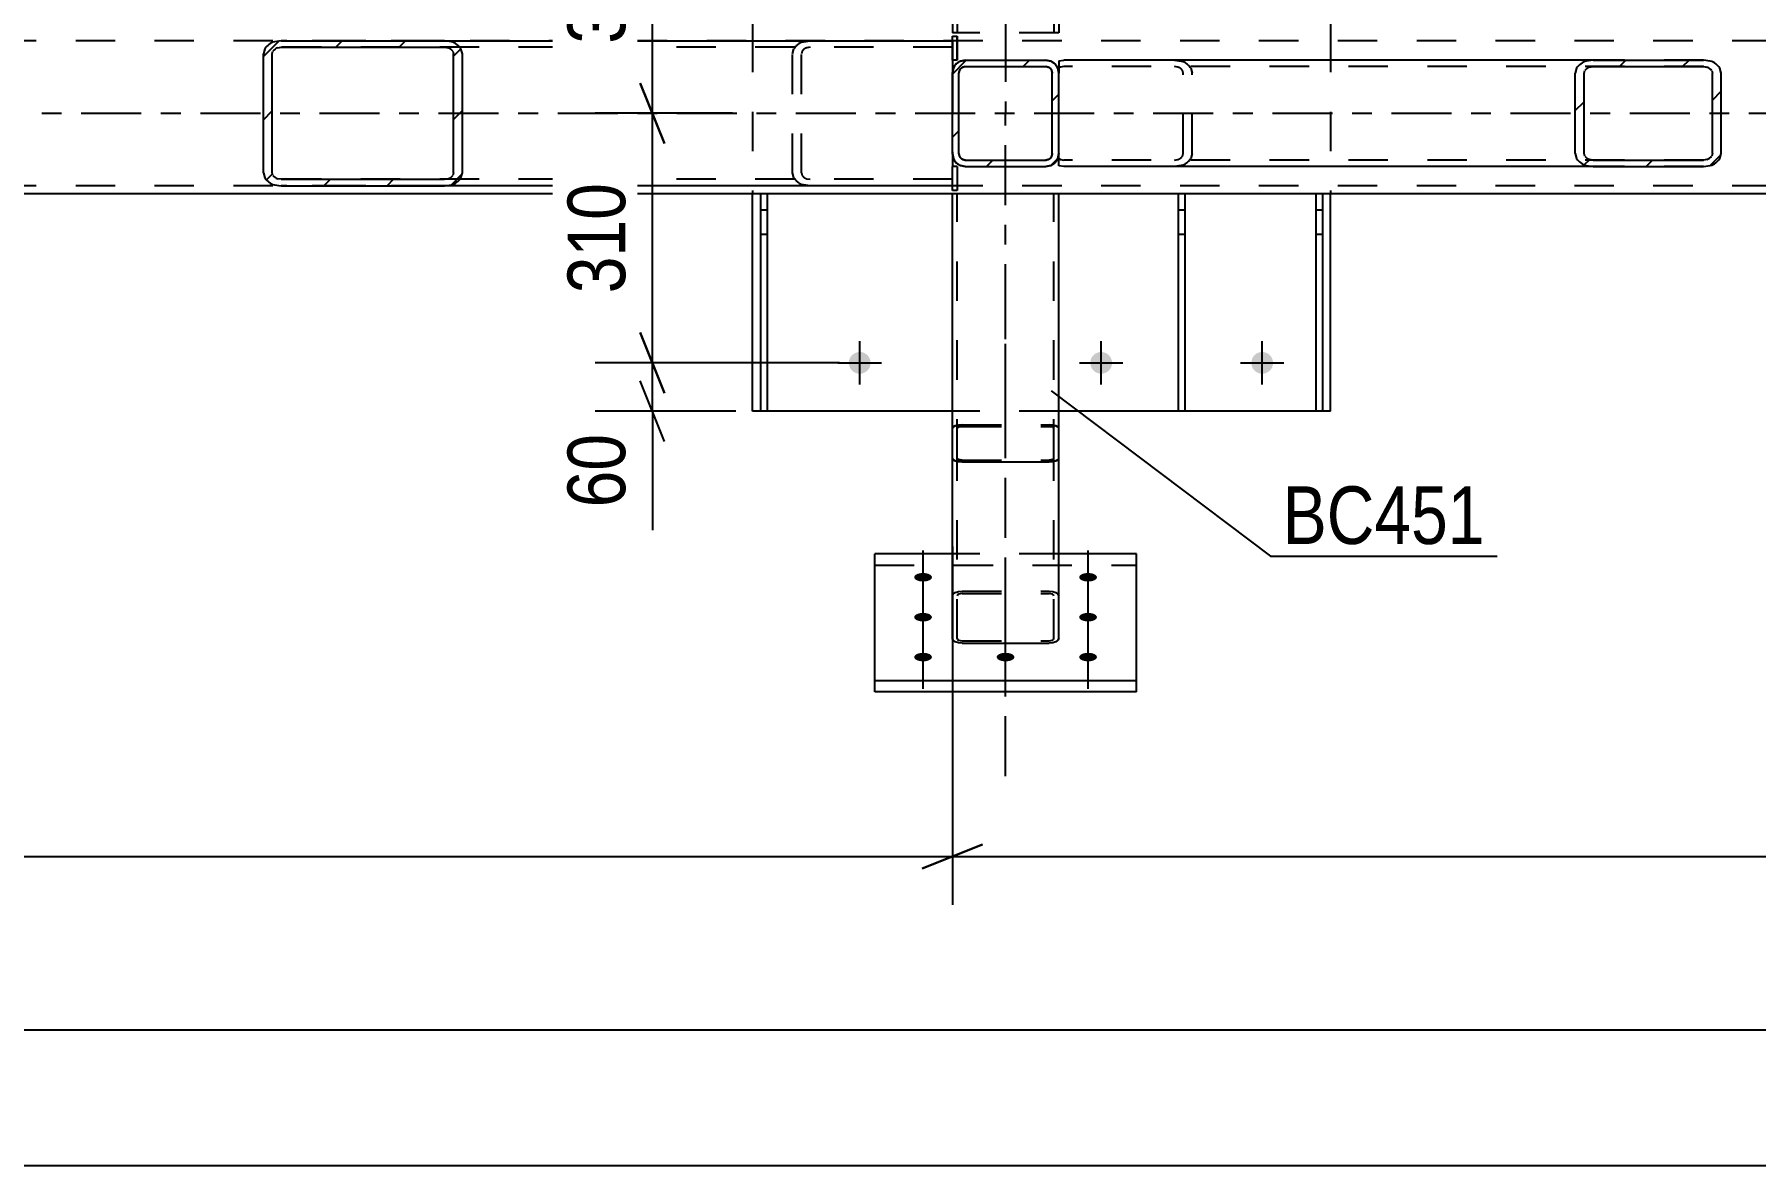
# Model space of a CAD drawing. Header units: millimetres. Extents: x -178 to 1011, y -683 to 158.
# Drawn here: x 170.7 to 256.3, y -296.2 to -240 of the extents above; entities that cross this region are included whole.
import ezdxf

# ---------------------------------------------------------------- set-up
doc = ezdxf.new("R2010")
doc.units = ezdxf.units.MM
doc.linetypes.add('DXK_LINE_DOT2', pattern=[3.9198, 1.9599, -1.9599])
doc.linetypes.add('DXK_LINE_DOT3', pattern=[5.9187, 2.979, -0.9799, 0.9799, -0.9799])
doc.styles.add('Arial Narrow', font='ARIALN.TTF', dxfattribs={"height": 0.2})

# ---------------------------------------------------------------- blocks, each defined once
blk = doc.blocks.new('Part-570387747-6389 - 6363')
at = {"color": 7, "linetype": 'DXK_LINE_DOT3'}
blk.add_line((219, -276.875), (219, -252.441), dxfattribs=at)
at = {"color": 7, "linetype": 'DXK_LINE_DOT2'}
for p, q in [((216.396, -259.52), (216.36, -259.584)), ((216.36, -261.097), (216.36, -259.584)), ((216.501, -259.466), (216.396, -259.52)), ((216.656, -259.43), (216.501, -259.466)), ((216.6, -259.584), (216.618, -259.552)), ((216.6, -270.036), (216.6, -259.584)), ((216.618, -259.552), (216.67, -259.525)), ((216.84, -259.417), (216.656, -259.43)), ((216.67, -259.525), (216.748, -259.507)), ((216.748, -259.507), (216.84, -259.501)), ((216.84, -259.417), (221.16, -259.417)), ((216.84, -259.501), (221.16, -259.501)), ((221.344, -259.43), (221.16, -259.417)), ((221.16, -259.501), (221.252, -259.507)), ((221.252, -259.507), (221.33, -259.525)), ((221.33, -259.525), (221.344, -259.533)), ((221.499, -259.466), (221.344, -259.43)), ((221.344, -259.533), (221.382, -259.552)), ((221.382, -259.552), (221.4, -259.584)), ((221.4, -270.036), (221.4, -259.584)), ((221.603, -259.52), (221.499, -259.466)), ((221.64, -259.584), (221.603, -259.52)), ((221.64, -261.097), (221.64, -259.584)), ((216.36, -261.09), (216.36, -261.097)), ((216.36, -261.09), (216.396, -261.154)), ((216.396, -261.154), (216.501, -261.208)), ((216.501, -261.208), (216.656, -261.245)), ((216.618, -261.122), (216.6, -261.09)), ((216.67, -261.149), (216.618, -261.122)), ((216.656, -261.245), (216.84, -261.257)), ((216.748, -261.167), (216.67, -261.149)), ((216.84, -261.174), (216.748, -261.167)), ((216.84, -261.174), (221.16, -261.174)), ((216.84, -261.257), (221.16, -261.257)), ((221.252, -261.167), (221.16, -261.174)), ((221.16, -261.257), (221.344, -261.245)), ((221.33, -261.149), (221.252, -261.167)), ((221.33, -261.149), (221.344, -261.142)), ((221.344, -261.142), (221.382, -261.122)), ((221.344, -261.245), (221.499, -261.208)), ((221.382, -261.122), (221.4, -261.09)), ((221.499, -261.208), (221.603, -261.154)), ((221.603, -261.154), (221.64, -261.09)), ((216.656, -267.704), (216.84, -267.686)), ((216.84, -267.686), (221.16, -267.686)), ((221.16, -267.686), (221.344, -267.704)), ((216.36, -267.921), (216.396, -267.831)), ((216.396, -267.831), (216.501, -267.755)), ((216.501, -267.755), (216.656, -267.704)), ((216.618, -267.876), (216.6, -267.921)), ((216.67, -267.838), (216.618, -267.876)), ((216.748, -267.812), (216.67, -267.838)), ((216.84, -267.803), (216.748, -267.812)), ((216.84, -267.803), (221.16, -267.803)), ((221.252, -267.812), (221.16, -267.803)), ((221.33, -267.838), (221.252, -267.812)), ((221.382, -267.876), (221.33, -267.838)), ((221.344, -267.704), (221.499, -267.755)), ((221.4, -267.921), (221.382, -267.876)), ((221.499, -267.755), (221.603, -267.831)), ((221.603, -267.831), (221.64, -267.921)), ((216.6, -270.036), (216.618, -270.081)), ((216.618, -270.081), (216.67, -270.119)), ((216.67, -270.119), (216.748, -270.144)), ((216.748, -270.144), (216.84, -270.153)), ((216.84, -270.153), (221.16, -270.153)), ((221.16, -270.153), (221.252, -270.144)), ((221.252, -270.144), (221.33, -270.119)), ((221.33, -270.119), (221.382, -270.081)), ((221.382, -270.081), (221.4, -270.036))]:
    blk.add_line(p, q, dxfattribs=at)
at = {"color": 2, "linetype": 'Continuous'}
for p, q in [((216.36, -270.036), (216.36, -261.097)), ((221.64, -270.036), (221.64, -261.097)), ((216.396, -270.126), (216.36, -270.036)), ((216.501, -270.202), (216.396, -270.126)), ((216.656, -270.253), (216.501, -270.202)), ((216.84, -270.271), (216.656, -270.253)), ((221.344, -270.253), (221.16, -270.271)), ((221.499, -270.202), (221.344, -270.253)), ((221.603, -270.126), (221.499, -270.202)), ((221.64, -270.036), (221.603, -270.126)), ((216.84, -270.271), (221.16, -270.271))]:
    blk.add_line(p, q, dxfattribs=at)
blk = doc.blocks.new('Part-570387747-6501 - 6363')
at = {"color": 2, "linetype": 'Continuous'}
for p, q in [((216.361, -241.302), (216.361, -240.102)), ((216.361, -240.102), (216.601, -240.102)), ((216.601, -240.102), (216.601, -241.302)), ((216.601, -241.302), (216.601, -240.102)), ((216.601, -241.302), (216.361, -241.302))]:
    blk.add_line(p, q, dxfattribs=at)
at = {"color": 7, "linetype": 'DXK_LINE_DOT2'}
for p, q in [((216.361, -241.302), (216.361, -240.102)), ((216.601, -240.102), (216.601, -240.102)), ((216.601, -241.302), (216.601, -241.302))]:
    blk.add_line(p, q, dxfattribs=at)
blk = doc.blocks.new('Part-570387747-6366 - 6363')
at = {"color": 2, "linetype": 'Continuous'}
for p, q in [((216.36, -265.835), (212.5, -265.835)), ((212.5, -272.682), (212.5, -265.835)), ((225.5, -265.835), (221.64, -265.835)), ((225.5, -272.682), (225.5, -265.835)), ((212.5, -272.122), (225.5, -272.122)), ((225.5, -272.682), (212.5, -272.682))]:
    blk.add_line(p, q, dxfattribs=at)
at = {"color": 7, "linetype": 'DXK_LINE_DOT2'}
for p, q in [((221.64, -265.835), (216.36, -265.835)), ((212.5, -266.395), (225.5, -266.395))]:
    blk.add_line(p, q, dxfattribs=at)
blk = doc.blocks.new('Bolt-570387747-6383 - 6363')
at = {"linetype": 'Continuous'}
for points in [[(214.9, -267.208), (214.808, -267.203), (214.721, -267.19), (214.641, -267.167), (214.573, -267.138), (214.519, -267.102), (214.481, -267.061), (214.462, -267.018), (214.462, -266.973), (214.481, -266.929), (214.519, -266.889), (214.573, -266.853), (214.641, -266.823), (214.721, -266.801), (214.808, -266.787), (214.9, -266.782), (214.991, -266.787), (215.079, -266.801), (215.159, -266.823), (215.227, -266.853), (215.281, -266.889), (215.318, -266.929), (215.338, -266.973), (215.338, -267.018), (215.318, -267.061), (215.281, -267.102), (215.227, -267.138), (215.159, -267.167), (215.079, -267.19), (214.991, -267.203)], [(223.1, -267.208), (223.008, -267.203), (222.921, -267.19), (222.841, -267.167), (222.773, -267.138), (222.719, -267.102), (222.681, -267.061), (222.662, -267.018), (222.662, -266.973), (222.681, -266.929), (222.719, -266.889), (222.773, -266.853), (222.841, -266.823), (222.921, -266.801), (223.008, -266.787), (223.1, -266.782), (223.191, -266.787), (223.279, -266.801), (223.359, -266.823), (223.427, -266.853), (223.481, -266.889), (223.518, -266.929), (223.538, -266.973), (223.538, -267.018), (223.518, -267.061), (223.481, -267.102), (223.427, -267.138), (223.359, -267.167), (223.279, -267.19), (223.191, -267.203)], [(214.9, -269.191), (214.808, -269.186), (214.721, -269.173), (214.641, -269.15), (214.573, -269.121), (214.519, -269.085), (214.481, -269.044), (214.462, -269), (214.462, -268.956), (214.481, -268.912), (214.519, -268.872), (214.573, -268.836), (214.641, -268.806), (214.721, -268.784), (214.808, -268.77), (214.9, -268.765), (214.991, -268.77), (215.079, -268.784), (215.159, -268.806), (215.227, -268.836), (215.281, -268.872), (215.318, -268.912), (215.338, -268.956), (215.338, -269), (215.318, -269.044), (215.281, -269.085), (215.227, -269.121), (215.159, -269.15), (215.079, -269.173), (214.991, -269.186)], [(223.1, -269.191), (223.008, -269.186), (222.921, -269.173), (222.841, -269.15), (222.773, -269.121), (222.719, -269.085), (222.681, -269.044), (222.662, -269), (222.662, -268.956), (222.681, -268.912), (222.719, -268.872), (222.773, -268.836), (222.841, -268.806), (222.921, -268.784), (223.008, -268.77), (223.1, -268.765), (223.191, -268.77), (223.279, -268.784), (223.359, -268.806), (223.427, -268.836), (223.481, -268.872), (223.518, -268.912), (223.538, -268.956), (223.538, -269), (223.518, -269.044), (223.481, -269.085), (223.427, -269.121), (223.359, -269.15), (223.279, -269.173), (223.191, -269.186)], [(214.9, -271.174), (214.808, -271.169), (214.721, -271.156), (214.641, -271.133), (214.573, -271.104), (214.519, -271.068), (214.481, -271.027), (214.462, -270.983), (214.462, -270.939), (214.481, -270.895), (214.519, -270.855), (214.573, -270.819), (214.641, -270.789), (214.721, -270.767), (214.808, -270.753), (214.9, -270.748), (214.991, -270.753), (215.079, -270.767), (215.159, -270.789), (215.227, -270.819), (215.281, -270.855), (215.318, -270.895), (215.338, -270.939), (215.338, -270.983), (215.318, -271.027), (215.281, -271.068), (215.227, -271.104), (215.159, -271.133), (215.079, -271.156), (214.991, -271.169)], [(219, -271.174), (218.908, -271.169), (218.821, -271.156), (218.741, -271.133), (218.673, -271.104), (218.619, -271.068), (218.581, -271.027), (218.562, -270.983), (218.562, -270.939), (218.581, -270.895), (218.619, -270.855), (218.673, -270.819), (218.741, -270.789), (218.821, -270.767), (218.908, -270.753), (219, -270.748), (219.091, -270.753), (219.179, -270.767), (219.259, -270.789), (219.327, -270.819), (219.381, -270.855), (219.418, -270.895), (219.438, -270.939), (219.438, -270.983), (219.418, -271.027), (219.381, -271.068), (219.327, -271.104), (219.259, -271.133), (219.179, -271.156), (219.091, -271.169)], [(223.1, -271.174), (223.008, -271.169), (222.921, -271.156), (222.841, -271.133), (222.773, -271.104), (222.719, -271.068), (222.681, -271.027), (222.662, -270.983), (222.662, -270.939), (222.681, -270.895), (222.719, -270.855), (222.773, -270.819), (222.841, -270.789), (222.921, -270.767), (223.008, -270.753), (223.1, -270.748), (223.191, -270.753), (223.279, -270.767), (223.359, -270.789), (223.427, -270.819), (223.481, -270.855), (223.518, -270.895), (223.538, -270.939), (223.538, -270.983), (223.518, -271.027), (223.481, -271.068), (223.427, -271.104), (223.359, -271.133), (223.279, -271.156), (223.191, -271.169)]]:
    blk.add_hatch(color=1, dxfattribs=at).paths.add_polyline_path(points)
at = {"color": 1, "linetype": 'Continuous'}
for p, q in [((214.9, -268.571), (214.9, -265.665)), ((223.1, -268.571), (223.1, -265.665)), ((214.9, -270.554), (214.9, -267.648)), ((223.1, -270.554), (223.1, -267.648)), ((214.9, -272.537), (214.9, -269.631)), ((219, -272.537), (219, -269.631)), ((223.1, -272.537), (223.1, -269.631))]:
    blk.add_line(p, q, dxfattribs=at)
at = {"color": 1, "linetype": 'DXK_LINE_DOT2'}
blk.add_line((219, -268.571), (219, -265.665), dxfattribs=at)
blk = doc.blocks.new('Part-570387747-6388 - 6363')
at = {"color": 7, "linetype": 'DXK_LINE_DOT3'}
blk.add_line((219, -260.341), (219, -243.941), dxfattribs=at)
at = {"color": 2, "linetype": 'Continuous'}
for p, q in [((216.36, -261.097), (216.36, -247.941)), ((221.64, -261.097), (221.64, -247.941)), ((216.396, -261.162), (216.36, -261.097)), ((216.501, -261.216), (216.396, -261.162)), ((216.656, -261.253), (216.501, -261.216)), ((216.84, -261.265), (216.656, -261.253)), ((216.84, -261.265), (221.16, -261.265)), ((221.344, -261.253), (221.16, -261.265)), ((221.499, -261.216), (221.344, -261.253)), ((221.603, -261.162), (221.499, -261.216)), ((221.64, -261.097), (221.603, -261.162))]:
    blk.add_line(p, q, dxfattribs=at)
at = {"color": 7, "linetype": 'DXK_LINE_DOT2'}
for p, q in [((221.64, -247.941), (216.36, -247.941)), ((216.6, -261.097), (216.6, -247.941)), ((221.4, -261.097), (221.4, -247.941)), ((216.36, -259.585), (216.396, -259.521)), ((216.396, -259.521), (216.501, -259.466)), ((216.501, -259.466), (216.656, -259.43)), ((216.618, -259.553), (216.6, -259.585)), ((216.67, -259.526), (216.618, -259.553)), ((216.656, -259.43), (216.84, -259.417)), ((216.748, -259.508), (216.67, -259.526)), ((216.84, -259.501), (216.748, -259.508)), ((216.84, -259.417), (221.16, -259.417)), ((216.84, -259.501), (221.16, -259.501)), ((221.16, -259.417), (221.344, -259.43)), ((221.252, -259.508), (221.16, -259.501)), ((221.33, -259.526), (221.252, -259.508)), ((221.33, -259.526), (221.344, -259.533)), ((221.344, -259.43), (221.499, -259.466)), ((221.344, -259.533), (221.382, -259.553)), ((221.4, -259.585), (221.382, -259.553)), ((221.499, -259.466), (221.603, -259.521)), ((221.603, -259.521), (221.64, -259.585)), ((216.6, -261.097), (216.618, -261.13)), ((216.618, -261.13), (216.67, -261.157)), ((216.67, -261.157), (216.748, -261.175)), ((216.748, -261.175), (216.84, -261.181)), ((216.84, -261.181), (221.16, -261.181)), ((221.16, -261.181), (221.252, -261.175)), ((221.252, -261.175), (221.33, -261.157)), ((221.33, -261.157), (221.382, -261.13)), ((221.382, -261.13), (221.4, -261.097))]:
    blk.add_line(p, q, dxfattribs=at)
blk = doc.blocks.new('Part-570387747-6471 - 6363')
at = {"linetype": 'Continuous'}
h = blk.add_hatch(dxfattribs=at)
h.set_pattern_fill('', scale=0.7, style=0, pattern_type=0)
h.set_pattern_definition([(45, (221.2457, -246.533), (-1.57154, 1.57154), [])])
h.paths.add_polyline_path([(221.001, -246.582), (221.246, -246.533), (221.453, -246.394), (221.592, -246.187), (221.641, -245.942), (221.641, -241.942), (221.592, -241.697), (221.453, -241.489), (221.246, -241.35), (221.001, -241.302), (217.001, -241.302), (216.756, -241.35), (216.548, -241.489), (216.41, -241.697), (216.361, -241.942), (216.361, -245.942), (216.41, -246.187), (216.548, -246.394), (216.756, -246.533), (217.001, -246.582)])
h.paths.add_polyline_path([(216.878, -246.237), (216.775, -246.168), (216.705, -246.064), (216.681, -245.942), (216.681, -241.942), (216.705, -241.819), (216.775, -241.715), (216.878, -241.646), (217.001, -241.622), (221.001, -241.622), (221.123, -241.646), (221.227, -241.715), (221.296, -241.819), (221.321, -241.942), (221.321, -245.942), (221.296, -246.064), (221.227, -246.168), (221.123, -246.237), (221.001, -246.262), (217.001, -246.262)])
at = {"color": 7, "linetype": 'DXK_LINE_DOT2'}
for p, q in [((216.361, -241.942), (216.41, -241.697)), ((216.361, -245.942), (216.361, -241.942)), ((216.705, -241.819), (216.681, -241.942)), ((216.681, -245.942), (216.681, -241.942)), ((216.756, -241.35), (217.001, -241.302)), ((217.001, -241.622), (216.878, -241.646)), ((217.001, -241.302), (221.001, -241.302)), ((217.001, -241.622), (221.001, -241.622)), ((221.001, -241.302), (221.246, -241.35)), ((221.123, -241.646), (221.001, -241.622)), ((221.321, -241.942), (221.296, -241.819)), ((221.321, -245.942), (221.321, -241.942)), ((221.592, -241.697), (221.641, -241.942)), ((221.641, -245.942), (221.641, -241.942)), ((216.41, -246.187), (216.361, -245.942)), ((216.681, -245.942), (216.705, -246.064)), ((216.878, -246.237), (217.001, -246.262)), ((217.001, -246.262), (221.001, -246.262)), ((221.001, -246.262), (221.123, -246.237)), ((221.296, -246.064), (221.321, -245.942)), ((221.641, -245.942), (221.592, -246.187)), ((217.001, -246.582), (216.756, -246.533)), ((217.001, -246.582), (221.001, -246.582)), ((221.246, -246.533), (221.001, -246.582))]:
    blk.add_line(p, q, dxfattribs=at)
at = {"color": 2, "linetype": 'Continuous'}
for p, q in [((216.41, -241.697), (216.361, -241.942)), ((216.361, -245.942), (216.361, -241.942)), ((216.681, -241.942), (216.705, -241.819)), ((216.681, -245.942), (216.681, -241.942)), ((217.001, -241.302), (216.756, -241.35)), ((216.878, -241.646), (217.001, -241.622)), ((217.001, -241.302), (221.001, -241.302)), ((217.001, -241.622), (221.001, -241.622)), ((221.246, -241.35), (221.001, -241.302)), ((221.001, -241.622), (221.123, -241.646)), ((221.296, -241.819), (221.321, -241.942)), ((221.321, -245.942), (221.321, -241.942)), ((221.641, -241.942), (221.592, -241.697)), ((221.641, -245.942), (221.641, -241.942)), ((216.361, -245.942), (216.41, -246.187)), ((216.705, -246.064), (216.681, -245.942)), ((217.001, -246.262), (216.878, -246.237)), ((217.001, -246.262), (221.001, -246.262)), ((221.123, -246.237), (221.001, -246.262)), ((221.321, -245.942), (221.296, -246.064)), ((221.592, -246.187), (221.641, -245.942)), ((216.756, -246.533), (217.001, -246.582)), ((217.001, -246.582), (221.001, -246.582)), ((221.001, -246.582), (221.246, -246.533))]:
    blk.add_line(p, q, dxfattribs=at)
at = {"color": 7, "linetype": 'DXK_LINE_DOT2'}
for centre, radius, start, end in [((217.001, -241.942), 0.64, 112.5, 157.5), ((217.001, -241.942), 0.32, 112.5, 157.5), ((221.001, -241.942), 0.32, 22.5, 67.5), ((221.001, -241.942), 0.64, 22.5, 67.5), ((217.001, -245.942), 0.64, 202.5, 247.5), ((217.001, -245.942), 0.32, 202.5, 247.5), ((221.001, -245.942), 0.32, 292.5, 337.5), ((221.001, -245.942), 0.64, 292.5, 337.5)]:
    blk.add_arc(centre, radius, start, end, dxfattribs=at)
at = {"color": 2, "linetype": 'Continuous'}
for centre, radius, start, end in [((217.001, -241.942), 0.64, 112.5, 157.5), ((217.001, -241.942), 0.32, 112.5, 157.5), ((221.001, -241.942), 0.32, 22.5, 67.5), ((221.001, -241.942), 0.64, 22.5, 67.5), ((217.001, -245.942), 0.64, 202.5, 247.5), ((217.001, -245.942), 0.32, 202.5, 247.5), ((221.001, -245.942), 0.32, 292.5, 337.5), ((221.001, -245.942), 0.64, 292.5, 337.5)]:
    blk.add_arc(centre, radius, start, end, dxfattribs=at)
blk = doc.blocks.new('Part-570387747-6392 - 6363')
at = {"color": 7, "linetype": 'DXK_LINE_DOT2'}
for p, q in [((227.913, -247.941), (227.593, -247.941)), ((227.593, -247.941), (227.593, -247.942)), ((227.593, -247.942), (227.593, -247.941)), ((227.913, -247.941), (227.913, -247.942)), ((227.913, -247.942), (227.913, -247.941)), ((227.593, -248.741), (227.913, -248.741))]:
    blk.add_line(p, q, dxfattribs=at)
at = {"color": 2, "linetype": 'Continuous'}
for p, q in [((227.593, -258.741), (227.593, -247.942)), ((227.913, -247.942), (227.913, -258.741)), ((227.593, -249.941), (227.913, -249.941)), ((227.913, -258.741), (227.593, -258.741))]:
    blk.add_line(p, q, dxfattribs=at)
blk = doc.blocks.new('Part-570387747-6500 - 6363')
at = {"color": 2, "linetype": 'Continuous'}
for p, q in [((206.833, -229.141), (206.433, -229.141)), ((206.433, -229.141), (206.433, -239.942)), ((216.36, -229.141), (207.153, -229.141)), ((227.593, -229.141), (221.64, -229.141)), ((234.433, -229.141), (227.913, -229.141)), ((235.153, -229.141), (234.753, -229.141)), ((235.153, -229.141), (235.153, -239.942)), ((206.433, -258.741), (206.433, -247.942)), ((235.153, -258.741), (235.153, -247.942)), ((206.833, -258.741), (206.433, -258.741)), ((216.36, -258.741), (207.153, -258.741)), ((227.593, -258.741), (221.64, -258.741)), ((234.433, -258.741), (227.913, -258.741)), ((235.153, -258.741), (234.753, -258.741))]:
    blk.add_line(p, q, dxfattribs=at)
at = {"color": 7, "linetype": 'DXK_LINE_DOT2'}
for p, q in [((207.153, -229.141), (206.833, -229.141)), ((221.64, -229.141), (216.36, -229.141)), ((227.913, -229.141), (227.593, -229.141)), ((234.753, -229.141), (234.433, -229.141)), ((206.433, -239.942), (206.433, -247.942)), ((235.153, -239.942), (235.153, -247.942)), ((207.153, -258.741), (206.833, -258.741)), ((221.64, -258.741), (216.36, -258.741)), ((227.913, -258.741), (227.593, -258.741)), ((234.753, -258.741), (234.433, -258.741))]:
    blk.add_line(p, q, dxfattribs=at)
blk = doc.blocks.new('Bolt-570387747-6439 - 6363')
at = {"linetype": 'Continuous'}
for points in [[(211.753, -255.801, -1), (211.753, -256.881, -1)], [(223.753, -255.801, -1), (223.753, -256.881, -1)], [(231.753, -255.801, -1), (231.753, -256.881, -1)]]:
    blk.add_hatch(color=1, dxfattribs=at).paths.add_polyline_path(points)
at = {"color": 1, "linetype": 'Continuous'}
for p, q in [((211.753, -257.421), (211.753, -255.261)), ((223.753, -257.421), (223.753, -255.261)), ((231.753, -257.421), (231.753, -255.261)), ((210.673, -256.341), (212.833, -256.341)), ((222.673, -256.341), (224.833, -256.341)), ((230.673, -256.341), (232.833, -256.341))]:
    blk.add_line(p, q, dxfattribs=at)
blk = doc.blocks.new('Part-570387747-6495 - 6363')
at = {"color": 2, "linetype": 'Continuous'}
for p, q in [((216.36, -226.82), (216.396, -226.757)), ((216.36, -226.82), (216.36, -239.941)), ((216.396, -226.757), (216.501, -226.703)), ((216.501, -226.703), (216.656, -226.668)), ((216.656, -226.668), (216.84, -226.655)), ((216.84, -226.655), (221.16, -226.655)), ((221.16, -226.655), (221.344, -226.668)), ((221.344, -226.668), (221.499, -226.703)), ((221.499, -226.703), (221.603, -226.757)), ((221.603, -226.757), (221.64, -226.82)), ((221.64, -226.82), (221.64, -239.941))]:
    blk.add_line(p, q, dxfattribs=at)
at = {"color": 7, "linetype": 'DXK_LINE_DOT2'}
for p, q in [((216.618, -226.788), (216.6, -226.82)), ((216.6, -226.82), (216.6, -239.941)), ((216.67, -226.762), (216.618, -226.788)), ((216.748, -226.744), (216.67, -226.762)), ((216.84, -226.737), (216.748, -226.744)), ((216.84, -226.737), (221.16, -226.737)), ((221.252, -226.744), (221.16, -226.737)), ((221.33, -226.762), (221.252, -226.744)), ((221.382, -226.788), (221.33, -226.762)), ((221.4, -226.82), (221.382, -226.788)), ((221.4, -226.82), (221.4, -239.941)), ((216.396, -228.364), (216.36, -228.301)), ((216.6, -228.301), (216.618, -228.332)), ((216.618, -228.332), (216.67, -228.359)), ((221.33, -228.359), (221.344, -228.352)), ((221.344, -228.352), (221.382, -228.332)), ((221.382, -228.332), (221.4, -228.301)), ((221.64, -228.301), (221.603, -228.364)), ((216.501, -228.417), (216.396, -228.364)), ((216.656, -228.453), (216.501, -228.417)), ((216.84, -228.465), (216.656, -228.453)), ((216.67, -228.359), (216.748, -228.377)), ((216.748, -228.377), (216.84, -228.383)), ((216.84, -228.383), (221.16, -228.383)), ((216.84, -228.465), (221.16, -228.465)), ((221.16, -228.383), (221.252, -228.377)), ((221.344, -228.453), (221.16, -228.465)), ((221.252, -228.377), (221.33, -228.359)), ((221.499, -228.417), (221.344, -228.453)), ((221.603, -228.364), (221.499, -228.417)), ((221.64, -239.941), (216.36, -239.941))]:
    blk.add_line(p, q, dxfattribs=at)
at = {"color": 7, "linetype": 'DXK_LINE_DOT3'}
blk.add_line((219, -227.56), (219, -243.941), dxfattribs=at)
blk = doc.blocks.new('Part-570387747-6525 - 6363')
at = {"color": 7, "linetype": 'DXK_LINE_DOT2'}
for p, q in [((798.001, -240.342), (-40, -240.342)), ((798.001, -247.542), (-40, -247.542))]:
    blk.add_line(p, q, dxfattribs=at)
at = {"color": 7, "linetype": 'DXK_LINE_DOT3'}
blk.add_line((-40, -243.942), (798.001, -243.942), dxfattribs=at)
at = {"color": 2, "linetype": 'Continuous'}
blk.add_line((793.202, -247.942), (-35.2, -247.942), dxfattribs=at)
blk = doc.blocks.new('Part-570387747-6528 - 6363')
at = {"color": 2, "linetype": 'Continuous'}
for p, q in [((216.361, -247.782), (216.361, -246.582)), ((216.601, -246.582), (216.361, -246.582)), ((216.601, -246.582), (216.601, -247.782)), ((216.601, -246.582), (216.601, -247.782)), ((216.601, -247.782), (216.361, -247.782))]:
    blk.add_line(p, q, dxfattribs=at)
at = {"color": 7, "linetype": 'DXK_LINE_DOT2'}
for p, q in [((216.361, -247.782), (216.361, -246.582)), ((216.601, -246.582), (216.601, -246.582)), ((216.601, -247.782), (216.601, -247.782))]:
    blk.add_line(p, q, dxfattribs=at)
blk = doc.blocks.new('Part-570387747-6587 - 6363')
at = {"linetype": 'Continuous'}
h = blk.add_hatch(dxfattribs=at)
h.set_pattern_fill('', scale=0.7, style=0, pattern_type=0)
h.set_pattern_definition([(45, (254.0182, -246.533), (-1.57154, 1.57154), [])])
h.paths.add_polyline_path([(253.682, -246.582), (254.018, -246.533), (254.303, -246.394), (254.494, -246.187), (254.561, -245.942), (254.561, -241.942), (254.494, -241.697), (254.303, -241.489), (254.018, -241.35), (253.682, -241.302), (248.191, -241.302), (247.855, -241.35), (247.57, -241.489), (247.379, -241.697), (247.312, -241.942), (247.312, -245.942), (247.379, -246.187), (247.57, -246.394), (247.855, -246.533), (248.191, -246.582)])
h.paths.add_polyline_path([(248.023, -246.237), (247.88, -246.168), (247.785, -246.064), (247.752, -245.942), (247.752, -241.942), (247.785, -241.819), (247.88, -241.715), (248.023, -241.646), (248.191, -241.622), (253.682, -241.622), (253.85, -241.646), (253.993, -241.715), (254.088, -241.819), (254.121, -241.942), (254.121, -245.942), (254.088, -246.064), (253.993, -246.168), (253.85, -246.237), (253.682, -246.262), (248.191, -246.262)])
at = {"color": 2, "linetype": 'Continuous'}
for p, q in [((221.641, -241.339), (221.898, -241.302)), ((221.641, -241.339), (221.641, -241.942)), ((248.191, -241.302), (221.898, -241.302)), ((247.379, -241.697), (247.312, -241.942)), ((247.312, -245.942), (247.312, -241.942)), ((247.752, -241.942), (247.785, -241.819)), ((247.752, -245.942), (247.752, -241.942)), ((248.191, -241.302), (247.855, -241.35)), ((248.023, -241.646), (248.191, -241.622)), ((248.191, -241.302), (253.682, -241.302)), ((248.191, -241.622), (253.682, -241.622)), ((254.018, -241.35), (253.682, -241.302)), ((253.682, -241.622), (253.85, -241.646)), ((254.088, -241.819), (254.121, -241.942)), ((254.121, -245.942), (254.121, -241.942)), ((254.561, -241.942), (254.494, -241.697)), ((254.561, -245.942), (254.561, -241.942)), ((221.641, -246.533), (221.641, -245.942)), ((247.312, -245.942), (247.379, -246.187)), ((247.785, -246.064), (247.752, -245.942)), ((248.191, -246.262), (248.023, -246.237)), ((248.191, -246.262), (253.682, -246.262)), ((253.85, -246.237), (253.682, -246.262)), ((254.121, -245.942), (254.088, -246.064)), ((254.494, -246.187), (254.561, -245.942)), ((221.641, -246.544), (221.641, -246.533)), ((221.898, -246.582), (221.641, -246.544)), ((248.191, -246.582), (221.898, -246.582)), ((247.855, -246.533), (248.191, -246.582)), ((248.191, -246.582), (253.682, -246.582)), ((253.682, -246.582), (254.018, -246.533))]:
    blk.add_line(p, q, dxfattribs=at)
at = {"color": 7, "linetype": 'DXK_LINE_DOT2'}
for p, q in [((221.641, -241.339), (221.641, -241.689)), ((221.73, -241.646), (221.641, -241.689)), ((221.641, -246.394), (221.641, -241.942)), ((221.898, -241.622), (221.73, -241.646)), ((253.682, -241.622), (221.898, -241.622)), ((227.389, -241.302), (227.725, -241.35)), ((227.557, -241.646), (227.389, -241.622)), ((227.828, -241.942), (227.795, -241.819)), ((227.828, -245.942), (227.828, -241.942)), ((228.201, -241.697), (228.267, -241.942)), ((228.267, -245.942), (228.267, -241.942)), ((253.682, -241.302), (248.191, -241.302)), ((221.641, -246.194), (221.73, -246.237)), ((221.73, -246.237), (221.898, -246.262)), ((253.682, -246.262), (221.898, -246.262)), ((227.389, -246.262), (227.557, -246.237)), ((227.795, -246.064), (227.828, -245.942)), ((228.267, -245.942), (228.201, -246.187)), ((227.725, -246.533), (227.389, -246.582)), ((253.682, -246.582), (248.191, -246.582))]:
    blk.add_line(p, q, dxfattribs=at)
for centre, radius, start, end in [((227.456, -242.034), 0.401, 32.41044, 75.44527), ((227.524, -242.127), 0.802, 32.41044, 75.44527), ((227.456, -245.849), 0.401, 284.55473, 327.58956), ((227.524, -245.757), 0.802, 284.55473, 327.58956)]:
    blk.add_arc(centre, radius, start, end, dxfattribs=at)
at = {"color": 2, "linetype": 'Continuous'}
for centre, radius, start, end in [((248.056, -242.127), 0.802, 104.55473, 147.58956), ((248.124, -242.034), 0.401, 104.55473, 147.58956), ((253.749, -242.034), 0.401, 32.41044, 75.44527), ((253.817, -242.127), 0.802, 32.41044, 75.44527), ((248.056, -245.757), 0.802, 212.41044, 255.44527), ((248.124, -245.849), 0.401, 212.41044, 255.44527), ((253.749, -245.849), 0.401, 284.55473, 327.58956), ((253.817, -245.757), 0.802, 284.55473, 327.58956)]:
    blk.add_arc(centre, radius, start, end, dxfattribs=at)
blk = doc.blocks.new('Part-570387747-6604 - 6363')
at = {"color": 7, "linetype": 'DXK_LINE_DOT2'}
for p, q in [((207.153, -247.941), (206.833, -247.941)), ((206.833, -247.941), (206.833, -247.942)), ((206.833, -247.942), (206.833, -247.941)), ((207.153, -247.941), (207.153, -247.942)), ((207.153, -247.942), (207.153, -247.941)), ((206.833, -248.741), (207.153, -248.741))]:
    blk.add_line(p, q, dxfattribs=at)
at = {"color": 2, "linetype": 'Continuous'}
for p, q in [((206.833, -258.741), (206.833, -247.942)), ((207.153, -247.942), (207.153, -258.741)), ((206.833, -249.941), (207.153, -249.941)), ((207.153, -258.741), (206.833, -258.741))]:
    blk.add_line(p, q, dxfattribs=at)
blk = doc.blocks.new('Part-570387747-6609 - 6363')
at = {"color": 7, "linetype": 'DXK_LINE_DOT2'}
for p, q in [((234.753, -247.941), (234.433, -247.941)), ((234.433, -247.941), (234.433, -247.942)), ((234.433, -247.942), (234.433, -247.941)), ((234.753, -247.941), (234.753, -247.942)), ((234.753, -247.942), (234.753, -247.941)), ((234.433, -248.741), (234.753, -248.741))]:
    blk.add_line(p, q, dxfattribs=at)
at = {"color": 2, "linetype": 'Continuous'}
for p, q in [((234.433, -258.741), (234.433, -247.942)), ((234.753, -247.942), (234.753, -258.741)), ((234.433, -249.941), (234.753, -249.941)), ((234.753, -258.741), (234.433, -258.741))]:
    blk.add_line(p, q, dxfattribs=at)
blk = doc.blocks.new('Part-570387747-6620 - 6363')
at = {"linetype": 'Continuous'}
h = blk.add_hatch(dxfattribs=at)
h.set_pattern_fill('', scale=0.7, style=0, pattern_type=0)
h.set_pattern_definition([(45, (191.4646, -247.493), (-1.57154, 1.57154), [])])
h.paths.add_polyline_path([(191.128, -247.542), (191.465, -247.493), (191.75, -247.354), (191.94, -247.147), (192.007, -246.902), (192.007, -240.982), (191.94, -240.737), (191.75, -240.529), (191.465, -240.39), (191.128, -240.342), (183.002, -240.342), (182.666, -240.39), (182.381, -240.529), (182.19, -240.737), (182.123, -240.982), (182.123, -246.902), (182.19, -247.147), (182.381, -247.354), (182.666, -247.493), (183.002, -247.542)])
h.paths.add_polyline_path([(182.834, -247.197), (182.691, -247.128), (182.596, -247.024), (182.563, -246.902), (182.563, -240.982), (182.596, -240.859), (182.691, -240.755), (182.834, -240.686), (183.002, -240.662), (191.128, -240.662), (191.297, -240.686), (191.439, -240.755), (191.534, -240.859), (191.568, -240.982), (191.568, -246.902), (191.534, -247.024), (191.439, -247.128), (191.297, -247.197), (191.128, -247.222), (183.002, -247.222)])
at = {"color": 2, "linetype": 'Continuous'}
for p, q in [((182.19, -240.737), (182.123, -240.982)), ((182.123, -246.902), (182.123, -240.982)), ((182.563, -240.982), (182.596, -240.859)), ((182.563, -246.902), (182.563, -240.982)), ((183.002, -240.342), (182.666, -240.39)), ((182.834, -240.686), (183.002, -240.662)), ((183.002, -240.342), (191.128, -240.342)), ((183.002, -240.662), (191.128, -240.662)), ((191.128, -240.342), (216.361, -240.342)), ((191.465, -240.39), (191.128, -240.342)), ((191.128, -240.662), (191.297, -240.686)), ((191.534, -240.859), (191.568, -240.982)), ((191.568, -246.902), (191.568, -240.982)), ((192.007, -240.982), (191.94, -240.737)), ((192.007, -246.902), (192.007, -240.982)), ((216.361, -241.302), (216.361, -241.942)), ((216.361, -245.942), (216.361, -246.582)), ((182.123, -246.902), (182.19, -247.147)), ((182.596, -247.024), (182.563, -246.902)), ((191.568, -246.902), (191.534, -247.024)), ((191.94, -247.147), (192.007, -246.902)), ((182.666, -247.493), (183.002, -247.542)), ((183.002, -247.222), (182.834, -247.197)), ((183.002, -247.222), (191.128, -247.222)), ((183.002, -247.542), (191.128, -247.542)), ((191.297, -247.197), (191.128, -247.222)), ((191.128, -247.542), (191.465, -247.493)), ((216.361, -247.542), (191.128, -247.542))]:
    blk.add_line(p, q, dxfattribs=at)
at = {"color": 7, "linetype": 'DXK_LINE_DOT2'}
for p, q in [((191.128, -240.342), (183.002, -240.342)), ((216.361, -240.662), (183.002, -240.662)), ((208.416, -240.982), (208.483, -240.737)), ((208.416, -246.902), (208.416, -240.982)), ((208.889, -240.859), (208.856, -240.982)), ((208.856, -246.902), (208.856, -240.982)), ((208.959, -240.39), (209.295, -240.342)), ((209.295, -240.662), (209.127, -240.686)), ((216.361, -240.342), (216.361, -241.302)), ((216.361, -241.942), (216.361, -245.942)), ((208.483, -247.147), (208.416, -246.902)), ((208.856, -246.902), (208.889, -247.024)), ((216.361, -246.902), (216.361, -246.582)), ((216.361, -247.542), (216.361, -246.902)), ((216.361, -247.222), (183.002, -247.222)), ((191.128, -247.542), (183.002, -247.542)), ((209.295, -247.542), (208.959, -247.493)), ((209.127, -247.197), (209.295, -247.222))]:
    blk.add_line(p, q, dxfattribs=at)
at = {"color": 2, "linetype": 'Continuous'}
for centre, radius, start, end in [((182.867, -241.167), 0.802, 104.55473, 147.58956), ((182.934, -241.074), 0.401, 104.55473, 147.58956), ((191.196, -241.074), 0.401, 32.41044, 75.44527), ((191.263, -241.167), 0.802, 32.41044, 75.44527), ((182.867, -246.717), 0.802, 212.41044, 255.44527), ((182.934, -246.809), 0.401, 212.41044, 255.44527), ((191.196, -246.809), 0.401, 284.55473, 327.58956), ((191.263, -246.717), 0.802, 284.55473, 327.58956)]:
    blk.add_arc(centre, radius, start, end, dxfattribs=at)
at = {"color": 7, "linetype": 'DXK_LINE_DOT2'}
for centre, radius, start, end in [((209.16, -241.167), 0.802, 104.55473, 147.58956), ((209.228, -241.074), 0.401, 104.55473, 147.58956), ((209.16, -246.717), 0.802, 212.41044, 255.44527), ((209.228, -246.809), 0.401, 212.41044, 255.44527)]:
    blk.add_arc(centre, radius, start, end, dxfattribs=at)
blk = doc.blocks.new('StraightDimension-570387747-6890 - 6363')
at = {"color": 7, "linetype": 'Continuous'}
blk.add_line((-41, -296.228), (799.001, -296.228), dxfattribs=at)
blk = doc.blocks.new('StraightDimension-570387747-6765 - 6363')
at = {"color": 7, "linetype": 'Continuous'}
for p, q in [((216.36, -265.472), (216.36, -283.266)), ((217.86, -280.266), (214.86, -281.466)), ((216.36, -280.866), (456.361, -280.866))]:
    blk.add_line(p, q, dxfattribs=at)
blk = doc.blocks.new('StraightDimension-570387747-6774 - 6363')
at = {"color": 7, "linetype": 'Continuous'}
for p, q in [((216.36, -265.472), (216.36, -283.266)), ((214.86, -281.466), (217.86, -280.266)), ((-23.64, -280.866), (216.36, -280.866))]:
    blk.add_line(p, q, dxfattribs=at)
blk = doc.blocks.new('StraightDimension-570387747-6992 - 6363')
at = {"color": 7, "linetype": 'Continuous'}
for p, q in [((200.849, -254.841), (202.049, -257.841)), ((210.753, -256.341), (198.599, -256.341)), ((201.449, -258.741), (201.449, -256.341)), ((202.049, -260.241), (200.849, -257.241)), ((205.593, -258.741), (198.599, -258.741)), ((201.449, -258.741), (201.449, -264.648)), ((201.449, -258.741), (201.449, -264.648))]:
    blk.add_line(p, q, dxfattribs=at)
at = {"color": 0}
blk.add_wipeout([(200.698, -259.266), (196.498, -259.266), (196.499, -264.123), (200.699, -264.122)], dxfattribs=at)
at = {"color": 3, "style": 'Arial Narrow'}
blk.add_text('60', height=2.8633, rotation=90.00021, dxfattribs=at).set_placement((200.099, -263.523))
blk = doc.blocks.new('StraightDimension-570387747-6935 - 6363')
at = {"color": 7, "linetype": 'Continuous'}
blk.add_line((-39.999, -289.488), (798.001, -289.488), dxfattribs=at)
blk = doc.blocks.new('StraightDimension-570387747-6960 - 6363')
at = {"color": 7, "linetype": 'Continuous'}
for p, q in [((200.849, -230.041), (202.049, -233.041)), ((210.724, -231.541), (198.599, -231.541)), ((201.449, -243.941), (201.449, -231.541)), ((202.049, -245.441), (200.849, -242.441)), ((205.433, -243.941), (198.599, -243.941))]:
    blk.add_line(p, q, dxfattribs=at)
at = {"color": 0}
blk.add_wipeout([(200.698, -234.399), (196.498, -234.399), (196.499, -241.083), (200.699, -241.083)], dxfattribs=at)
at = {"color": 3, "style": 'Arial Narrow'}
blk.add_text('310', height=2.8633, rotation=90.00021, dxfattribs=at).set_placement((200.099, -240.483))
blk = doc.blocks.new('StraightDimension-570387747-6976 - 6363')
at = {"color": 7, "linetype": 'Continuous'}
for p, q in [((200.849, -242.441), (202.049, -245.441)), ((205.433, -243.941), (198.599, -243.941)), ((201.449, -256.341), (201.449, -243.941)), ((202.049, -257.841), (200.849, -254.841)), ((210.753, -256.341), (198.599, -256.341))]:
    blk.add_line(p, q, dxfattribs=at)
at = {"color": 0}
blk.add_wipeout([(200.698, -246.799), (196.498, -246.799), (196.499, -253.483), (200.699, -253.483)], dxfattribs=at)
at = {"color": 3, "style": 'Arial Narrow'}
blk.add_text('310', height=2.8633, rotation=90.00021, dxfattribs=at).set_placement((200.099, -252.883))
blk = doc.blocks.new('Mark-570387747-6384 - 6363')
at = {"color": 30, "linetype": 'Continuous'}
for p, q in [((221.267, -257.739), (232.173, -265.941)), ((232.173, -265.941), (243.422, -265.941))]:
    blk.add_line(p, q, dxfattribs=at)
at = {"color": 0}
blk.add_wipeout([(242.822, -265.341), (242.822, -262.341), (232.773, -262.341), (232.773, -265.341)], dxfattribs=at)
blk.add_wipeout([(242.822, -265.341), (242.822, -262.341), (232.773, -262.341), (232.773, -265.341)], dxfattribs=at)
at = {"color": 3, "style": 'Arial Narrow'}
blk.add_text('BC451', height=2.8633, dxfattribs=at).set_placement((232.773, -265.341))

msp = doc.modelspace()

# ---------------------------------------------------------------- block references
for name in ['Part-570387747-6495 - 6363', 'Part-570387747-6500 - 6363', 'Part-570387747-6525 - 6363', 'Part-570387747-6501 - 6363', 'Part-570387747-6620 - 6363', 'Part-570387747-6471 - 6363', 'Part-570387747-6587 - 6363', 'Part-570387747-6388 - 6363', 'Part-570387747-6528 - 6363', 'Part-570387747-6604 - 6363', 'Part-570387747-6392 - 6363', 'Part-570387747-6609 - 6363', 'Part-570387747-6389 - 6363', 'Bolt-570387747-6439 - 6363', 'Part-570387747-6366 - 6363', 'Bolt-570387747-6383 - 6363']:
    msp.add_blockref(name, (0, 0))

# ---------------------------------------------------------------- next in the draw order: block references
for name in ['StraightDimension-570387747-6960 - 6363', 'StraightDimension-570387747-6890 - 6363']:
    msp.add_blockref(name, (0, 0))

# ---------------------------------------------------------------- next in the draw order: block references
msp.add_blockref('StraightDimension-570387747-6765 - 6363', (0, 0))

# ---------------------------------------------------------------- next in the draw order: block references
msp.add_blockref('StraightDimension-570387747-6774 - 6363', (0, 0))

# ---------------------------------------------------------------- next in the draw order: block references
msp.add_blockref('StraightDimension-570387747-6992 - 6363', (0, 0))

# ---------------------------------------------------------------- next in the draw order: block references
msp.add_blockref('StraightDimension-570387747-6935 - 6363', (0, 0))

# ---------------------------------------------------------------- next in the draw order: block references
for name in ['StraightDimension-570387747-6976 - 6363', 'Mark-570387747-6384 - 6363']:
    msp.add_blockref(name, (0, 0))

doc.saveas('drawing.dxf')
